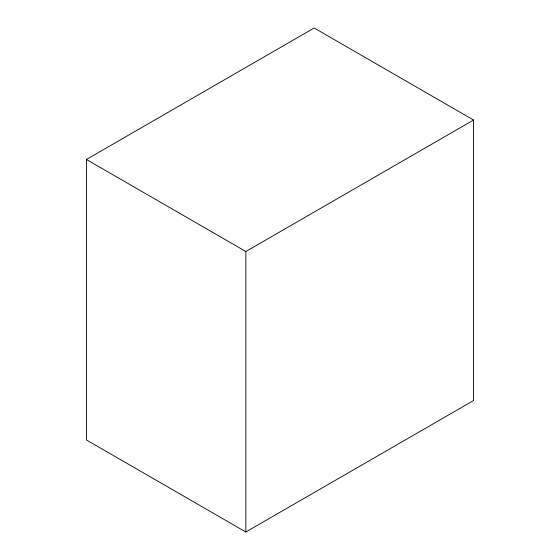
<?xml version="1.0" encoding="UTF-8"?>
<svg xmlns="http://www.w3.org/2000/svg" width="560" height="560" viewBox="0 0 560 560"><rect width="100%" height="100%" fill="white"/><g stroke="black" fill="none" stroke-linecap="round" stroke-linejoin="round"><path stroke-width="0.84" d="M86.429 159.474L314.16 28L473.571 120.036L473.571 400.526L245.84 532L86.429 439.964L86.429 159.474L245.84 251.51L473.571 120.036M245.84 251.51L245.84 532"/></g></svg>
